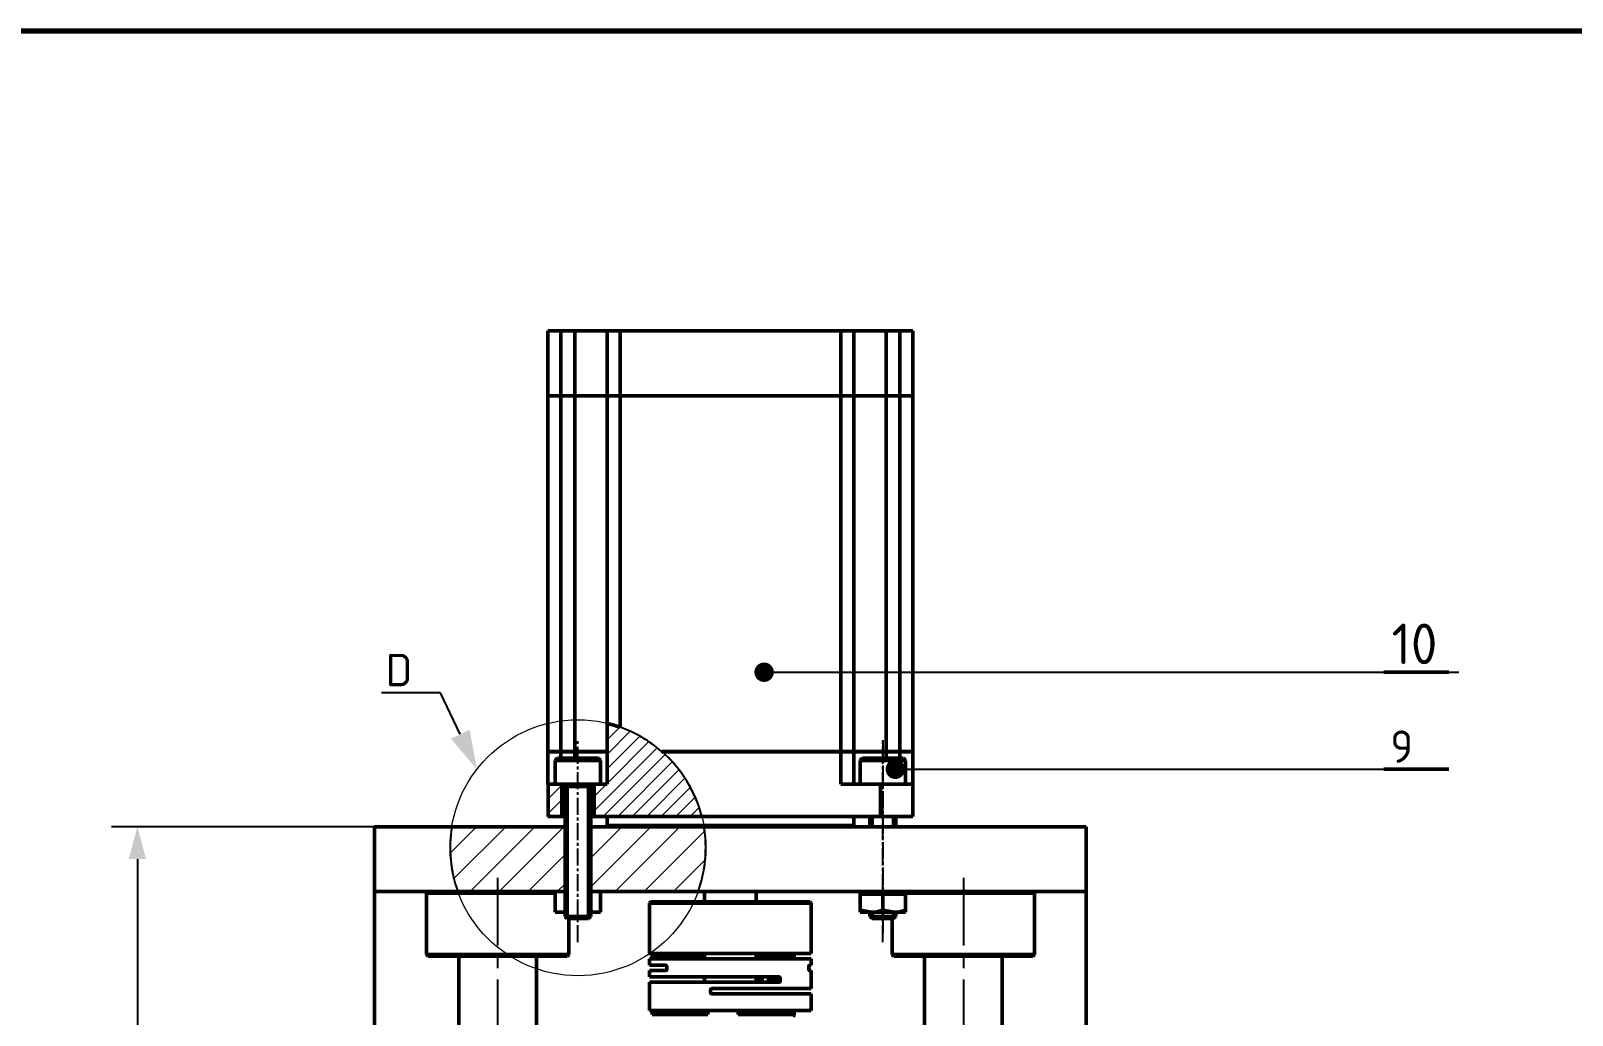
# Model space of a CAD drawing. Header units: millimetres. Extents: x 55 to 11032, y -227 to 3957.
# Drawn here: x 2516.1 to 2754.3, y 3586.5 to 3738.5 of the extents above; entities that cross this region are included whole.
import ezdxf
from ezdxf import colors
from ezdxf.entities.mleader import LeaderData, LeaderLine
from ezdxf.math import Vec2, Vec3

# ---------------------------------------------------------------- set-up
doc = ezdxf.new("R2010")
doc.units = ezdxf.units.MM
doc.header["$LTSCALE"] = 0.7
doc.header["$PDMODE"] = 35
doc.header["$PDSIZE"] = -4
doc.linetypes.add('CENTER2', pattern=[1.125, 0.75, -0.125, 0.125, -0.125])
doc.layers.get('0').update_dxf_attribs({"color": 255})
for name, color, linetype, lineweight in [('AM_5', 10, 'Continuous', 25), ('CON', 7, 'Continuous', 50), ('DIM', 94, 'Continuous', 25), ('KHUNGBV', 5, 'Continuous', 70), ('TEXT', 7, 'Continuous', 25)]:
    doc.layers.add(name, color=color, linetype=linetype, lineweight=lineweight)
doc.styles.add('TCVN-7284', font='tcvn+7284-2003r.ttf')
doc.styles.add('TCVN7824', font='tcvn+7284-2003r.ttf', dxfattribs={"height": 3.5})
doc.dimstyles.new('TCVN_ISO-25_RadiusDia', dxfattribs={"dimtxt": 2.5, "dimasz": 2.5, "dimexe": 2, "dimexo": 0, "dimgap": 1, "dimtad": 1, "dimtoh": 1, "dimtxsty": 'TCVN-7284', "dimblk": 'Arrow', "dimcen": 0, "dimclrd": 256, "dimclre": 256, "dimclrt": 256, "dimadec": 0, "dimazin": 0, "dimtfac": 1, "dimtofl": 0, "dimtmove": 1, "dimatfit": 0, "dimldrblk": 'Arrow', "dimfxl": 1, "dimlwd": -1, "dimlwe": -1, "dimarcsym": 0})
pattern_1 = [(45, (-1078.9083, -3.4024), (-1.122532, 1.122532), [])]
pattern_2 = [(45, (-1078.9083, -3.4024), (-2.245064, 2.245064), [])]

# ---------------------------------------------------------------- blocks, each defined once
blk = doc.blocks.new('*U928')
at = {"layer": 'AM_5', "color": 0, "linetype": 'CENTER2', "ltscale": 5, "transparency": 16777216}
blk.add_line((0, -14.51), (0, 16.7), dxfattribs=at)
blk = doc.blocks.new('*U929')
at = {"layer": 'AM_5', "color": 0, "linetype": 'CENTER2', "ltscale": 5, "transparency": 16777216}
blk.add_line((0, 12.6), (0, -17.31), dxfattribs=at)
blk = doc.blocks.new('dfhjd')
at = {"layer": 'KHUNGBV', "color": 9, "ltscale": 5}
blk.add_line((6559.44, 3469.71), (7718.44, 3469.71), dxfattribs=at)
blk = doc.blocks.new('Arrow')
at = {"layer": 'DIM'}
blk.add_solid([(-1, 0.268), (-1, -0.268), (0, 0)], dxfattribs=at)
blk = doc.blocks.new('*D943')
at = {"layer": 'Defpoints', "color": 0, "ltscale": 0.2, "transparency": 16777216}
for p in [(2569.2, 3615.58), (2532.54, 3415.58), (2569.2, 3415.58)]:
    blk.add_point(p, dxfattribs=at)
at = {"layer": 'DIM', "ltscale": 0.2, "transparency": 16777216}
for p, q in [((2569.2, 3615.58), (2528.54, 3615.58)), ((2532.54, 3610.58), (2532.54, 3420.58)), ((2569.2, 3415.58), (2528.54, 3415.58))]:
    blk.add_line(p, q, dxfattribs=at)
at = {"layer": 'DIM', "ltscale": 0.2, "transparency": 16777216, "xscale": 5.000000000000284, "yscale": 5.000000000000284, "zscale": 5.000000000000284}
for p, rotation in [((2532.54, 3615.58), 90), ((2532.54, 3415.58), 270)]:
    blk.add_blockref('Arrow', p, dxfattribs=dict(at, rotation=rotation))
at = {"layer": 'DIM', "ltscale": 0.2, "transparency": 16777216, "insert": (2528.04, 3515.58), "char_height": 5, "attachment_point": 5, "rotation": 90, "style": 'TCVN-7284'}
blk.add_mtext('200', dxfattribs=at)
blk = doc.blocks.new('_Dot')
at = {"color": 0, "linetype": 'ByBlock', "lineweight": -2}
blk.add_line((-0.5, 0), (-1, 0), dxfattribs=at)
at = {"color": 0, "linetype": 'ByBlock', "const_width": 0.5}
blk.add_lwpolyline([(-0.25, 0, 1), (0.25, 0, 1)], format="xyb", close=True, dxfattribs=at)
blk = doc.blocks.new('*U924')
at = {"layer": 'AM_5', "color": 0, "linetype": 'CENTER2', "ltscale": 20, "transparency": 16777216}
blk.add_line((0, 40.14), (0, -158.43), dxfattribs=at)
blk = doc.blocks.new('*U925')
at = {"layer": 'AM_5', "color": 0, "linetype": 'CENTER2', "ltscale": 20, "transparency": 16777216}
blk.add_line((0, 40.14), (0, -158.43), dxfattribs=at)
blk = doc.blocks.new('*U931')
at = {"layer": 'AM_5', "color": 0, "linetype": 'CENTER2', "ltscale": 5, "transparency": 16777216}
blk.add_line((0, -14.51), (0, 16.7), dxfattribs=at)

msp = doc.modelspace()

# ---------------------------------------------------------------- hatches: boundary and pattern name
at = {"linetype": 'Continuous', "lineweight": 18}
h = msp.add_hatch(dxfattribs=at)
h.set_pattern_fill('ANSI31', color=2, scale=0.5, style=0)
h.set_pattern_definition(pattern_1)
edge = h.paths.add_edge_path(flags=0)
edge.add_line((2605.13, 3631.539), (2605.13, 3627.187))
edge.add_line((2605.13, 3627.187), (2605.18, 3627.187))
edge.add_line((2605.18, 3627.187), (2605.18, 3627.177))
edge.add_line((2605.18, 3627.177), (2605.13, 3627.177))
edge.add_line((2605.13, 3627.177), (2605.13, 3622.177))
edge.add_line((2605.13, 3622.177), (2603.133, 3622.177))
edge.add_line((2603.133, 3622.177), (2603.133, 3617.177))
edge.add_line((2603.133, 3617.177), (2619.771, 3617.177))
edge.add_arc((2600.633, 3612.31), 19.747, 14.26717, 76.8369)
h = msp.add_hatch(dxfattribs=at)
h.set_pattern_fill('ANSI31', color=2, scale=0.5, style=0)
h.set_pattern_definition(pattern_1)
h.paths.add_polyline_path([(2596.017, 3617.177), (2598.133, 3617.177), (2598.133, 3622.177), (2596.017, 3622.177)], flags=0)
h = msp.add_hatch(dxfattribs=at)
h.set_pattern_fill('ANSI31', color=92, style=0)
h.set_pattern_definition(pattern_2)
edge = h.paths.add_edge_path(flags=0)
edge.add_line((2582.069, 3605.577), (2598.633, 3605.577))
edge.add_line((2598.633, 3605.577), (2598.633, 3615.577))
edge.add_line((2598.633, 3615.577), (2581.158, 3615.577))
edge.add_arc((2600.633, 3612.31), 19.747, 170.47839, 199.93667)
h = msp.add_hatch(dxfattribs=at)
h.set_pattern_fill('ANSI31', color=92, style=0)
h.set_pattern_definition(pattern_2)
edge = h.paths.add_edge_path(flags=0)
edge.add_line((2602.633, 3605.577), (2619.197, 3605.577))
edge.add_arc((2600.633, 3612.31), 19.747, 340.06333, 369.52161)
edge.add_line((2620.108, 3615.577), (2602.633, 3615.577))
edge.add_line((2602.633, 3615.577), (2602.633, 3605.577))

# ---------------------------------------------------------------- linework, layer by layer
at = {"color": 7, "linetype": 'Continuous', "lineweight": 18}
msp.add_circle((2600.633, 3612.336), 19.768, dxfattribs=at)
at = {"color": 7, "linetype": 'Continuous', "lineweight": 25}
for start, end in [(48.8815, 70.7207), (14.26717, 48.8374), (170.47839, 199.93667), (340.06333, 9.52161)]:
    msp.add_arc((2600.633, 3612.31), 19.747, start, end, dxfattribs=at)
at = {"layer": 'CON', "color": 7, "linetype": 'Continuous'}
for p, q in [((2596.003, 3692.177), (2596.003, 3682.177)), ((2598.003, 3692.177), (2596.003, 3692.177)), ((2598.003, 3692.177), (2598.003, 3682.177)), ((2600.153, 3692.177), (2598.003, 3692.177)), ((2600.153, 3692.177), (2600.153, 3682.177)), ((2600.153, 3692.177), (2605.153, 3692.177)), ((2605.153, 3692.177), (2605.153, 3682.177)), ((2607.153, 3692.177), (2605.153, 3692.177)), ((2607.153, 3692.177), (2607.153, 3682.177)), ((2607.153, 3692.177), (2641.253, 3692.177)), ((2641.253, 3692.177), (2641.253, 3682.177)), ((2643.253, 3692.177), (2641.253, 3692.177)), ((2643.253, 3692.177), (2643.253, 3682.177)), ((2643.253, 3692.177), (2648.253, 3692.177)), ((2648.253, 3692.177), (2648.253, 3682.177)), ((2650.403, 3692.177), (2648.253, 3692.177)), ((2650.403, 3692.177), (2650.403, 3682.177)), ((2652.403, 3692.177), (2650.403, 3692.177)), ((2652.403, 3692.177), (2652.403, 3682.177)), ((2596.003, 3682.177), (2598.003, 3682.177)), ((2596.003, 3682.167), (2596.003, 3627.187)), ((2596.003, 3682.167), (2598.003, 3682.167)), ((2596.053, 3682.167), (2596.053, 3682.177)), ((2598.003, 3682.177), (2600.153, 3682.177)), ((2598.003, 3682.167), (2598.003, 3682.177)), ((2598.003, 3682.167), (2598.003, 3627.187)), ((2598.003, 3682.167), (2600.153, 3682.167)), ((2600.153, 3682.167), (2600.153, 3682.177)), ((2605.153, 3682.177), (2600.153, 3682.177)), ((2600.153, 3682.167), (2600.153, 3627.187)), ((2605.153, 3682.167), (2600.153, 3682.167)), ((2605.153, 3682.177), (2607.153, 3682.177)), ((2605.153, 3682.167), (2605.153, 3631.533)), ((2605.153, 3682.167), (2607.153, 3682.167)), ((2605.203, 3682.167), (2605.203, 3682.177)), ((2607.153, 3682.177), (2641.253, 3682.177)), ((2607.153, 3682.167), (2607.153, 3682.177)), ((2607.153, 3682.167), (2607.153, 3630.95)), ((2607.153, 3682.167), (2641.253, 3682.167)), ((2641.253, 3682.177), (2643.253, 3682.177)), ((2641.253, 3682.167), (2641.253, 3682.177)), ((2641.253, 3682.167), (2641.253, 3627.187)), ((2641.253, 3682.167), (2643.253, 3682.167)), ((2643.203, 3682.167), (2643.203, 3682.177)), ((2648.253, 3682.177), (2643.253, 3682.177)), ((2643.253, 3682.167), (2643.253, 3627.187)), ((2648.253, 3682.167), (2643.253, 3682.167)), ((2648.253, 3682.167), (2648.253, 3682.177)), ((2648.253, 3682.177), (2650.403, 3682.177)), ((2648.253, 3682.167), (2648.253, 3627.187)), ((2648.253, 3682.167), (2650.403, 3682.167)), ((2650.403, 3682.177), (2652.403, 3682.177)), ((2650.403, 3682.167), (2650.403, 3682.177)), ((2650.403, 3682.167), (2650.403, 3627.187)), ((2650.403, 3682.167), (2652.403, 3682.167)), ((2652.353, 3682.167), (2652.353, 3682.177)), ((2652.403, 3682.167), (2652.403, 3627.187)), ((2605.13, 3631.539), (2605.13, 3627.187)), ((2596.003, 3627.187), (2598.003, 3627.187)), ((2596.003, 3627.177), (2596.003, 3622.177)), ((2596.003, 3627.177), (2598.003, 3627.177)), ((2596.053, 3627.187), (2596.053, 3627.177)), ((2597.133, 3625.827), (2597.483, 3626.177)), ((2603.783, 3626.177), (2597.483, 3626.177)), ((2598.003, 3627.187), (2600.153, 3627.187)), ((2598.003, 3627.187), (2598.003, 3627.177)), ((2598.003, 3627.177), (2600.153, 3627.177)), ((2598.86, 3626.177), (2599.746, 3626.177)), ((2601.519, 3626.177), (2599.746, 3626.177)), ((2605.13, 3627.187), (2600.153, 3627.187)), ((2600.153, 3627.187), (2600.153, 3627.177)), ((2605.13, 3627.177), (2600.153, 3627.177)), ((2602.406, 3626.177), (2601.519, 3626.177)), ((2603.783, 3626.177), (2604.133, 3625.827)), ((2605.18, 3627.187), (2605.13, 3627.187)), ((2605.13, 3627.177), (2605.13, 3622.177)), ((2605.13, 3627.177), (2605.18, 3627.177)), ((2605.18, 3627.187), (2605.18, 3627.177)), ((2613.619, 3627.187), (2641.253, 3627.187)), ((2613.63, 3627.177), (2613.619, 3627.187)), ((2613.63, 3627.177), (2641.253, 3627.177)), ((2641.253, 3627.187), (2643.253, 3627.187)), ((2641.253, 3627.187), (2641.253, 3627.177)), ((2641.253, 3627.177), (2641.253, 3622.177)), ((2641.253, 3627.177), (2643.253, 3627.177)), ((2643.203, 3627.187), (2643.203, 3627.177)), ((2648.253, 3627.187), (2643.253, 3627.187)), ((2643.253, 3627.177), (2643.253, 3622.177)), ((2648.253, 3627.177), (2643.253, 3627.177)), ((2644.273, 3625.827), (2644.623, 3626.177)), ((2650.923, 3626.177), (2644.623, 3626.177)), ((2648.253, 3627.187), (2648.253, 3627.177)), ((2648.253, 3627.187), (2650.403, 3627.187)), ((2648.253, 3627.177), (2650.403, 3627.177)), ((2650.403, 3627.187), (2652.403, 3627.187)), ((2650.403, 3627.187), (2650.403, 3627.177)), ((2650.403, 3627.177), (2652.403, 3627.177)), ((2650.923, 3626.177), (2651.273, 3625.827)), ((2652.353, 3627.187), (2652.353, 3627.177)), ((2652.403, 3627.177), (2652.403, 3622.177)), ((2597.133, 3622.177), (2597.133, 3625.827)), ((2604.133, 3625.827), (2597.133, 3625.827)), ((2604.133, 3625.827), (2604.133, 3622.177)), ((2644.273, 3622.177), (2644.273, 3625.827)), ((2651.273, 3625.827), (2644.273, 3625.827)), ((2651.273, 3625.827), (2651.273, 3622.177)), ((2596.003, 3622.177), (2596.017, 3622.177)), ((2596.017, 3617.177), (2596.017, 3622.177)), ((2596.017, 3622.177), (2598.133, 3622.177)), ((2598.433, 3622.177), (2597.133, 3622.177)), ((2604.133, 3622.177), (2597.133, 3622.177)), ((2598.133, 3617.177), (2598.133, 3622.177)), ((2604.133, 3622.177), (2602.833, 3622.177)), ((2603.133, 3622.177), (2603.133, 3617.177)), ((2603.133, 3622.177), (2605.13, 3622.177)), ((2641.253, 3622.177), (2647.403, 3622.177)), ((2651.273, 3622.177), (2644.273, 3622.177)), ((2647.403, 3622.177), (2647.403, 3617.177)), ((2647.403, 3622.177), (2652.403, 3622.177)), ((2652.403, 3622.177), (2652.403, 3617.177)), ((2596.003, 3617.177), (2596.017, 3617.177)), ((2598.133, 3617.177), (2596.017, 3617.177)), ((2598.633, 3617.177), (2598.133, 3617.177)), ((2603.133, 3617.177), (2602.633, 3617.177)), ((2619.771, 3617.177), (2603.133, 3617.177)), ((2605.153, 3617.177), (2605.153, 3615.777)), ((2619.771, 3617.177), (2647.403, 3617.177)), ((2643.253, 3615.777), (2643.253, 3617.177)), ((2645.773, 3617.177), (2645.773, 3615.577)), ((2647.403, 3617.177), (2652.403, 3617.177)), ((2649.773, 3615.577), (2649.773, 3617.177)), ((2569.203, 3605.577), (2569.203, 3615.577)), ((2581.158, 3615.577), (2569.203, 3615.577)), ((2581.158, 3615.577), (2598.633, 3615.577)), ((2598.633, 3615.577), (2598.633, 3605.577)), ((2602.633, 3605.577), (2602.633, 3615.577)), ((2602.633, 3615.577), (2620.108, 3615.577)), ((2605.153, 3615.777), (2605.353, 3615.577)), ((2605.153, 3615.777), (2643.253, 3615.777)), ((2679.203, 3615.577), (2620.108, 3615.577)), ((2643.053, 3615.577), (2643.253, 3615.777)), ((2679.203, 3605.577), (2679.203, 3615.577)), ((2582.069, 3605.577), (2569.203, 3605.577)), ((2569.203, 3531.577), (2569.203, 3605.577)), ((2577.453, 3605.577), (2577.203, 3605.327)), ((2577.203, 3605.327), (2577.203, 3595.827)), ((2577.203, 3605.327), (2597.133, 3605.327)), ((2582.069, 3605.577), (2598.633, 3605.577)), ((2597.133, 3605.577), (2597.133, 3605.177)), ((2597.133, 3602.377), (2597.133, 3605.177)), ((2598.633, 3605.577), (2598.633, 3605.551)), ((2602.633, 3605.577), (2619.197, 3605.577)), ((2602.633, 3605.551), (2602.633, 3605.577)), ((2604.133, 3605.177), (2604.133, 3605.577)), ((2604.133, 3602.377), (2604.133, 3605.177)), ((2679.203, 3605.577), (2619.197, 3605.577)), ((2620.203, 3605.577), (2620.203, 3603.977)), ((2628.203, 3603.977), (2628.203, 3605.577)), ((2644.273, 3605.577), (2644.273, 3605.177)), ((2646.023, 3605.177), (2644.273, 3605.177)), ((2644.273, 3605.177), (2644.273, 3602.689)), ((2647.773, 3605.177), (2646.023, 3605.177)), ((2649.523, 3605.177), (2647.773, 3605.177)), ((2647.773, 3605.177), (2647.773, 3602.689)), ((2651.273, 3605.177), (2649.523, 3605.177)), ((2651.273, 3605.177), (2651.273, 3605.577)), ((2651.273, 3605.327), (2671.203, 3605.327)), ((2651.273, 3605.177), (2651.273, 3602.689)), ((2671.203, 3605.327), (2670.953, 3605.577)), ((2671.203, 3595.827), (2671.203, 3605.327)), ((2679.203, 3605.577), (2679.203, 3425.577)), ((2597.133, 3602.377), (2598.633, 3602.377)), ((2602.633, 3602.377), (2604.133, 3602.377)), ((2611.903, 3603.977), (2611.703, 3603.777)), ((2611.703, 3603.777), (2611.703, 3595.977)), ((2611.973, 3603.777), (2611.703, 3603.777)), ((2612.169, 3603.977), (2611.903, 3603.977)), ((2636.703, 3603.777), (2611.973, 3603.777)), ((2636.503, 3603.977), (2612.169, 3603.977)), ((2636.703, 3603.777), (2636.503, 3603.977)), ((2636.703, 3595.977), (2636.703, 3603.777)), ((2644.273, 3602.689), (2646.023, 3602.377)), ((2646.023, 3602.377), (2644.273, 3602.377)), ((2649.523, 3602.377), (2646.023, 3602.377)), ((2647.773, 3602.689), (2649.523, 3602.377)), ((2651.273, 3602.377), (2649.523, 3602.377)), ((2599.203, 3595.827), (2599.203, 3601.384)), ((2649.203, 3601.384), (2649.203, 3595.827)), ((2577.203, 3595.827), (2577.453, 3595.577)), ((2599.203, 3595.827), (2577.203, 3595.827)), ((2577.453, 3595.577), (2598.953, 3595.577)), ((2582.203, 3595.577), (2582.203, 3539.577)), ((2594.203, 3539.577), (2594.203, 3595.577)), ((2598.953, 3595.577), (2599.203, 3595.827)), ((2636.703, 3595.977), (2611.703, 3595.977)), ((2611.703, 3595.177), (2611.703, 3594.177)), ((2611.703, 3595.177), (2636.703, 3595.177)), ((2612.083, 3595.777), (2612.083, 3595.377)), ((2620.203, 3595.977), (2620.203, 3595.177)), ((2628.203, 3595.177), (2628.203, 3595.977)), ((2634.048, 3595.377), (2634.048, 3595.777)), ((2636.703, 3594.177), (2636.703, 3595.177)), ((2671.203, 3595.827), (2649.203, 3595.827)), ((2649.203, 3595.827), (2649.453, 3595.577)), ((2649.453, 3595.577), (2670.953, 3595.577)), ((2654.203, 3595.577), (2654.203, 3539.577)), ((2666.203, 3539.577), (2666.203, 3595.577)), ((2670.953, 3595.577), (2671.203, 3595.827)), ((2614.223, 3594.177), (2611.703, 3594.177)), ((2611.703, 3593.377), (2611.703, 3592.377)), ((2611.703, 3593.377), (2614.223, 3593.377)), ((2614.358, 3593.577), (2614.358, 3593.977)), ((2636.322, 3593.977), (2636.322, 3593.577)), ((2636.703, 3594.177), (2636.375, 3594.177)), ((2636.375, 3593.377), (2636.703, 3593.377)), ((2636.703, 3590.577), (2636.703, 3593.377)), ((2631.729, 3592.377), (2611.703, 3592.377)), ((2611.703, 3591.577), (2611.703, 3587.177)), ((2611.703, 3591.577), (2631.729, 3591.577)), ((2620.203, 3592.377), (2620.203, 3591.577)), ((2621.143, 3590.377), (2621.143, 3589.977)), ((2636.703, 3590.577), (2621.358, 3590.577)), ((2628.203, 3591.577), (2628.203, 3592.377)), ((2629.088, 3591.777), (2629.088, 3592.177)), ((2630.08, 3592.177), (2631.905, 3592.177)), ((2630.08, 3592.177), (2630.08, 3591.777)), ((2630.08, 3591.777), (2631.905, 3591.777)), ((2631.905, 3591.777), (2631.905, 3592.177)), ((2621.358, 3589.777), (2636.703, 3589.777)), ((2636.703, 3587.177), (2636.703, 3589.777)), ((2636.703, 3587.177), (2611.703, 3587.177)), ((2612.083, 3586.977), (2612.083, 3586.577)), ((2620.719, 3586.977), (2612.083, 3586.977)), ((2620.719, 3586.577), (2612.083, 3586.577)), ((2620.719, 3586.577), (2620.719, 3586.977)), ((2625.412, 3586.977), (2625.412, 3586.577)), ((2634.048, 3586.977), (2625.412, 3586.977)), ((2634.048, 3586.577), (2625.412, 3586.577)), ((2634.048, 3586.577), (2634.048, 3586.977))]:
    msp.add_line(p, q, dxfattribs=at)
at = {"layer": 'CON'}
for p, q in [((2735.214, 3639.461), (2725.214, 3639.461)), ((2735.214, 3624.461), (2725.214, 3624.461))]:
    msp.add_line(p, q, dxfattribs=at)
at = {"layer": 'CON', "color": 8, "linetype": 'Continuous'}
for p, q in [((2598.003, 3627.177), (2598.003, 3626.177)), ((2600.153, 3627.177), (2600.153, 3626.177)), ((2648.253, 3627.177), (2648.253, 3626.177)), ((2650.403, 3627.177), (2650.403, 3626.177)), ((2598.983, 3621.827), (2598.633, 3622.177)), ((2602.633, 3621.827), (2598.633, 3621.827)), ((2598.983, 3621.827), (2598.983, 3601.384)), ((2602.633, 3622.177), (2602.283, 3621.827)), ((2602.283, 3621.827), (2602.283, 3601.384)), ((2646.123, 3617.177), (2646.123, 3615.577)), ((2649.423, 3617.177), (2649.423, 3615.577)), ((2646.123, 3602.377), (2646.123, 3601.384)), ((2649.423, 3602.377), (2649.423, 3601.384)), ((2620.203, 3595.777), (2612.083, 3595.777)), ((2620.203, 3595.377), (2612.083, 3595.377)), ((2634.048, 3595.777), (2628.203, 3595.777)), ((2634.048, 3595.377), (2628.203, 3595.377)), ((2628.203, 3592.177), (2629.088, 3592.177)), ((2628.203, 3591.777), (2629.088, 3591.777))]:
    msp.add_line(p, q, dxfattribs=at)
at = {"layer": 'CON', "color": 6, "linetype": 'Continuous'}
for p, q in [((2598.633, 3622.177), (2598.633, 3601.734)), ((2602.633, 3622.177), (2602.633, 3601.734)), ((2645.773, 3617.177), (2645.773, 3615.577)), ((2649.773, 3617.177), (2649.773, 3615.577)), ((2645.773, 3602.377), (2645.773, 3601.734)), ((2649.773, 3602.377), (2649.773, 3601.734)), ((2598.983, 3601.384), (2598.633, 3601.734)), ((2602.633, 3601.734), (2598.633, 3601.734)), ((2602.283, 3601.384), (2598.983, 3601.384)), ((2602.283, 3601.384), (2602.633, 3601.734)), ((2646.123, 3601.384), (2645.773, 3601.734)), ((2649.773, 3601.734), (2645.773, 3601.734)), ((2649.423, 3601.384), (2646.123, 3601.384)), ((2649.423, 3601.384), (2649.773, 3601.734))]:
    msp.add_line(p, q, dxfattribs=at)
at = {"layer": 'CON', "color": 7, "linetype": 'Continuous'}
for points, knots in [([(2607.153, 3630.95), (2606.923, 3631.028), (2606.463, 3631.183), (2605.846, 3631.359), (2605.395, 3631.476), (2605.18, 3631.527), (2605.16, 3631.532), (2605.153, 3631.533)], [0, 0, 0, 0, 0.226619, 0.453574, 0.6719818, 0.8821667, 1, 1, 1, 1]), ([(2644.273, 3602.377), (2644.273, 3602.382), (2644.273, 3602.399), (2644.273, 3602.567), (2644.273, 3602.689)], [0, 0, 0, 0, 0.2686336, 1, 1, 1, 1]), ([(2646.023, 3602.377), (2646.064, 3602.377), (2646.655, 3602.382), (2647.234, 3602.541), (2647.773, 3602.689)], [0, 0, 0, 0, 0.0701742, 1, 1, 1, 1]), ([(2649.523, 3602.377), (2649.564, 3602.377), (2650.155, 3602.382), (2650.734, 3602.541), (2651.273, 3602.689)], [0, 0, 0, 0, 0.0701742, 1, 1, 1, 1]), ([(2651.273, 3602.377), (2651.273, 3602.382), (2651.273, 3602.399), (2651.273, 3602.567), (2651.273, 3602.689)], [0, 0, 0, 0, 0.2686336, 1, 1, 1, 1]), ([(2612.031, 3595.977), (2612.037, 3595.974), (2612.05, 3595.969), (2612.064, 3595.933), (2612.073, 3595.893), (2612.079, 3595.858), (2612.082, 3595.819), (2612.083, 3595.791), (2612.083, 3595.777)], [0, 0, 0, 0, 0.250166, 0.4987352, 0.6229356, 0.7472374, 0.8724913, 1, 1, 1, 1]), ([(2634.183, 3595.177), (2634.166, 3595.18), (2634.133, 3595.185), (2634.096, 3595.221), (2634.072, 3595.261), (2634.059, 3595.296), (2634.05, 3595.335), (2634.049, 3595.363), (2634.048, 3595.377)], [0, 0, 0, 0, 0.250166, 0.4987352, 0.6229356, 0.7472374, 0.8724913, 1, 1, 1, 1]), ([(2614.358, 3593.977), (2614.357, 3593.991), (2614.356, 3594.019), (2614.347, 3594.058), (2614.333, 3594.093), (2614.31, 3594.133), (2614.273, 3594.169), (2614.239, 3594.174), (2614.223, 3594.177)], [0, 0, 0, 0, 0.1273937, 0.252521, 0.3767052, 0.5008192, 0.7494054, 1, 1, 1, 1]), ([(2614.223, 3593.377), (2614.239, 3593.38), (2614.273, 3593.385), (2614.31, 3593.421), (2614.333, 3593.461), (2614.347, 3593.496), (2614.356, 3593.535), (2614.357, 3593.563), (2614.358, 3593.577)], [0, 0, 0, 0, 0.25016596, 0.49873524, 0.62293557, 0.74723743, 0.87249126, 1, 1, 1, 1]), ([(2636.375, 3594.177), (2636.368, 3594.174), (2636.356, 3594.169), (2636.341, 3594.133), (2636.332, 3594.093), (2636.327, 3594.058), (2636.323, 3594.019), (2636.323, 3593.991), (2636.322, 3593.977)], [0, 0, 0, 0, 0.250166, 0.4987352, 0.6229356, 0.7472374, 0.8724913, 1, 1, 1, 1]), ([(2636.322, 3593.577), (2636.323, 3593.563), (2636.323, 3593.535), (2636.327, 3593.496), (2636.332, 3593.461), (2636.341, 3593.421), (2636.356, 3593.385), (2636.368, 3593.38), (2636.375, 3593.377)], [0, 0, 0, 0, 0.1273937, 0.252521, 0.3767052, 0.5008192, 0.7494054, 1, 1, 1, 1]), ([(2621.358, 3590.577), (2621.331, 3590.574), (2621.278, 3590.569), (2621.218, 3590.533), (2621.181, 3590.493), (2621.16, 3590.458), (2621.146, 3590.419), (2621.144, 3590.391), (2621.143, 3590.377)], [0, 0, 0, 0, 0.250166, 0.4987352, 0.6229356, 0.7472374, 0.8724913, 1, 1, 1, 1]), ([(2631.905, 3592.177), (2631.904, 3592.191), (2631.903, 3592.219), (2631.891, 3592.258), (2631.874, 3592.293), (2631.844, 3592.333), (2631.795, 3592.369), (2631.751, 3592.374), (2631.729, 3592.377)], [0, 0, 0, 0, 0.1273937, 0.252521, 0.3767052, 0.5008192, 0.7494054, 1, 1, 1, 1]), ([(2631.729, 3591.577), (2631.751, 3591.58), (2631.795, 3591.585), (2631.843, 3591.621), (2631.874, 3591.661), (2631.891, 3591.696), (2631.903, 3591.735), (2631.904, 3591.763), (2631.905, 3591.777)], [0, 0, 0, 0, 0.250166, 0.4987352, 0.6229356, 0.7472374, 0.8724913, 1, 1, 1, 1]), ([(2621.143, 3589.977), (2621.144, 3589.963), (2621.146, 3589.935), (2621.16, 3589.896), (2621.181, 3589.861), (2621.218, 3589.821), (2621.278, 3589.785), (2621.331, 3589.78), (2621.358, 3589.777)], [0, 0, 0, 0, 0.1273937, 0.252521, 0.3767052, 0.5008192, 0.7494054, 1, 1, 1, 1]), ([(2612.031, 3587.177), (2612.037, 3587.174), (2612.05, 3587.169), (2612.064, 3587.133), (2612.073, 3587.093), (2612.079, 3587.058), (2612.082, 3587.019), (2612.083, 3586.991), (2612.083, 3586.977)], [0, 0, 0, 0, 0.250166, 0.4987352, 0.6229356, 0.7472374, 0.8724913, 1, 1, 1, 1]), ([(2634.183, 3586.377), (2634.166, 3586.38), (2634.133, 3586.385), (2634.096, 3586.421), (2634.072, 3586.461), (2634.059, 3586.496), (2634.05, 3586.535), (2634.049, 3586.563), (2634.048, 3586.577)], [0, 0, 0, 0, 0.250166, 0.4987352, 0.6229356, 0.7472374, 0.8724913, 1, 1, 1, 1])]:
    msp.add_open_spline(points, degree=3, knots=knots, dxfattribs=at)

# ---------------------------------------------------------------- block references
at = {"layer": 'AM_5', "xscale": 0.75, "yscale": 0.75, "zscale": 0.75}
msp.add_blockref('dfhjd', (-2796.294, 1136.258), dxfattribs=at)
at = {"layer": 'AM_5', "linetype": 'CENTER2', "ltscale": 5}
for name, p in [('*U928', (2600.633, 3612.272)), ('*U929', (2647.773, 3616.377)), ('*U931', (2647.773, 3612.272))]:
    msp.add_blockref(name, p, dxfattribs=at)
at = {"layer": 'AM_5', "linetype": 'CENTER2', "ltscale": 20}
for name, p in [('*U924', (2588.203, 3567.577)), ('*U925', (2660.203, 3567.577))]:
    msp.add_blockref(name, p, dxfattribs=at)

# ---------------------------------------------------------------- dimensions: what is measured, and where the dimension line sits
at = {"layer": 'DIM', "ltscale": 0.2}
dim = msp.add_linear_dim(base=(2532.544, 3415.577), p1=(2569.203, 3615.577), p2=(2569.203, 3415.577), angle=90, dimstyle='TCVN_ISO-25_RadiusDia', override={"dimscale": 2, "dimtmove": 1}, dxfattribs=at)
dim.commit()
dim.dimension.update_dxf_attribs({"geometry": '*D943', "text_midpoint": (2528.044, 3515.577)})

# ---------------------------------------------------------------- leaders
at = {"layer": 'AM_5', "ltscale": 0.2}
ml = msp.add_multileader_mtext('Standard', dxfattribs=at)
ml.set_content('10', color=256, style='TCVN7824')
ml.set_leader_properties()
ml.set_arrow_properties(name='DOT')
ml.build(insert=Vec2(0, 0))
ml.multileader.update_dxf_attribs({"text_left_attachment_type": 6, "text_right_attachment_type": 6, "dogleg_length": 0.36, "arrow_head_size": 3})
ctx = ml.context
ctx.base_point, ctx.char_height, ctx.arrow_head_size, ctx.plane_origin = Vec3(2725.214, 3639.461), 6.25, 3, Vec3(2629.411, 3639.461)
ctx.left_attachment, ctx.right_attachment, ctx.text_align_type = 6, 6, 2
notes = []
notes.append((ctx, [(0, (1, 1, 0), (2724.854, 3639.461), (1, 0), 0.36, [(0, [(2629.411, 3639.461)], 0, [])])]))
ctx.mtext.insert, ctx.mtext.alignment, ctx.mtext.flow_direction = Vec3(2733.464, 3646.961), 3, 5
ml = msp.add_multileader_mtext('Standard', dxfattribs=at)
ml.set_content('9', color=256, style='TCVN7824')
ml.set_leader_properties()
ml.set_arrow_properties(name='DOT')
ml.build(insert=Vec2(0, 0))
ml.multileader.update_dxf_attribs({"text_left_attachment_type": 6, "text_right_attachment_type": 6, "dogleg_length": 0.36, "arrow_head_size": 3})
ctx = ml.context
ctx.base_point, ctx.char_height, ctx.arrow_head_size, ctx.plane_origin = Vec3(2725.214, 3624.461), 5, 3, Vec3(2647.882, 3624.461)
ctx.left_attachment, ctx.right_attachment, ctx.text_align_type = 6, 6, 2
notes.append((ctx, [(0, (1, 1, 0), (2724.854, 3624.461), (1, 0), 0.36, [(0, [(2649.688, 3624.461)], 0, [])])]))
ctx.mtext.insert, ctx.mtext.alignment, ctx.mtext.flow_direction = Vec3(2729.714, 3630.461), 3, 5
at = {"layer": 'TEXT', "ltscale": 0.2}
ml = msp.add_multileader_mtext('Standard', dxfattribs=at)
ml.set_content('D', color=256, style='TCVN7824')
ml.set_leader_properties(color=84)
ml.set_arrow_properties(name='Arrow')
ml.build(insert=Vec2(0, 0))
ml.multileader.update_dxf_attribs({"text_left_attachment_type": 6, "text_right_attachment_type": 6, "dogleg_length": 0.36, "arrow_head_size": 6})
ctx = ml.context
ctx.base_point, ctx.char_height, ctx.arrow_head_size, ctx.landing_gap_size, ctx.plane_origin = Vec3(2568.032, 3636.297), 5, 6, 4, Vec3(2587.034, 3626.683)
ctx.left_attachment, ctx.right_attachment, ctx.text_align_type = 6, 6, 2
notes.append((ctx, [(1, (1, 1, 0), (2579.392, 3636.297), (-1, 0), 0.36, [(0, [(2585.015, 3624.454)], 0, [])])]))
ctx.mtext.insert, ctx.mtext.alignment, ctx.mtext.flow_direction = Vec3(2575.032, 3642.297), 3, 5
for ctx, leaders in notes:
    for number, flags, end, landing, length, lines in leaders:
        leader = LeaderData()
        leader.index, (leader.has_last_leader_line, leader.has_dogleg_vector, leader.attachment_direction) = number, flags
        leader.last_leader_point, leader.dogleg_vector, leader.dogleg_length = Vec3(end), Vec3(landing), length
        for number, points, colour, breaks in lines:
            line = LeaderLine()
            line.index, line.vertices, line.color, line.breaks = number, Vec3.list(points), colors.encode_raw_color(colour), breaks
            leader.lines.append(line)
        ctx.leaders.append(leader)

doc.saveas('drawing.dxf')
